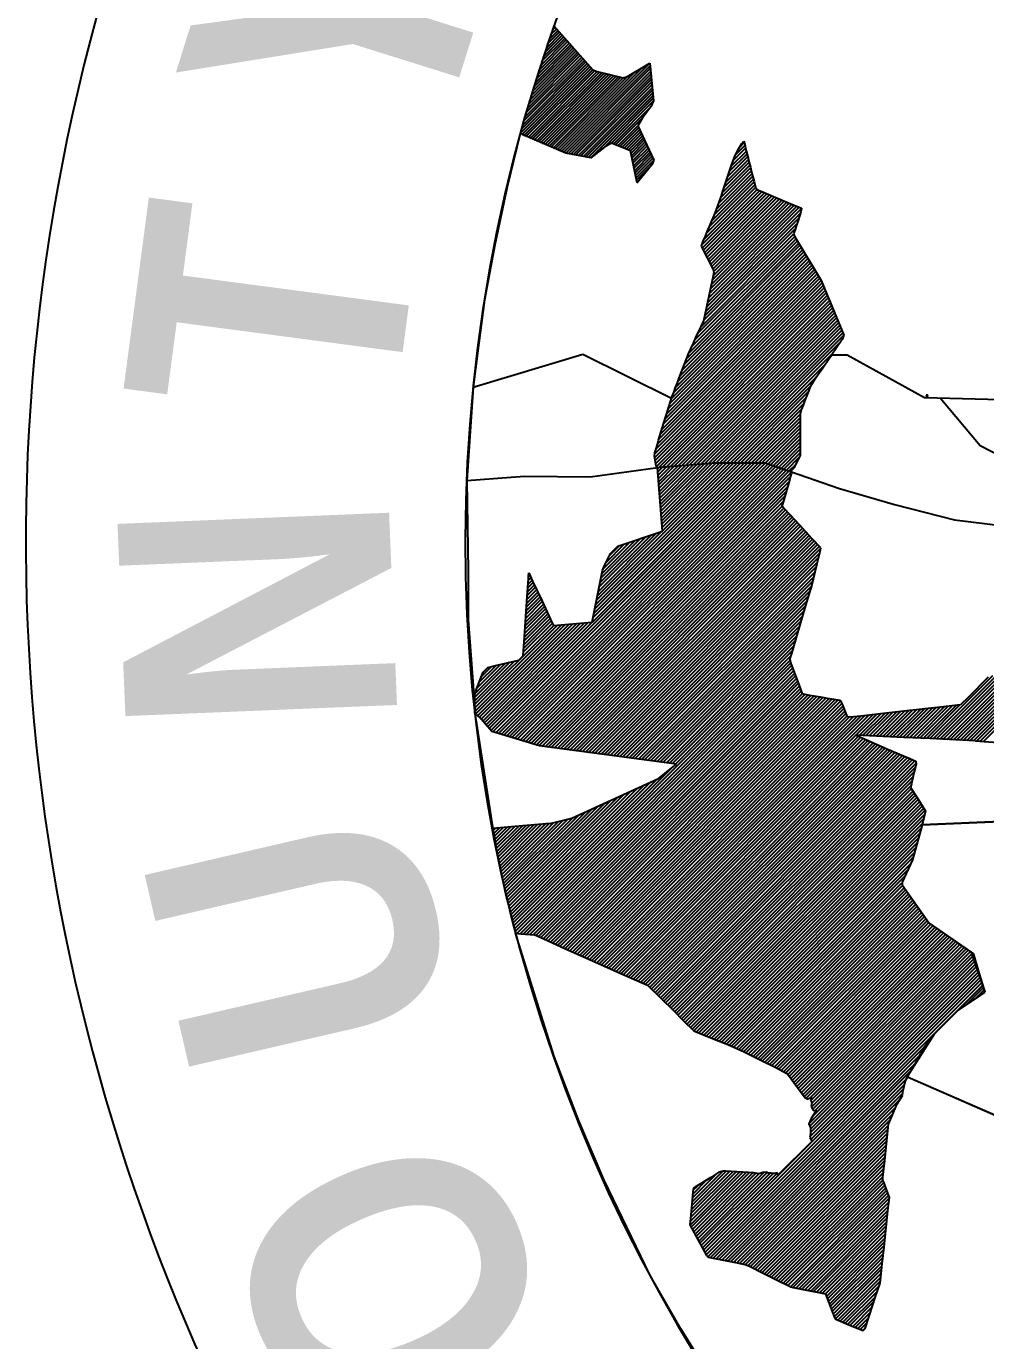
# Model space of a CAD drawing. Header units: inches. Extents: x 0 to 36, y 0 to 24.
# Drawn here: x 8.043 to 8.646, y 20.877 to 21.702 of the extents above; entities that cross this region are included whole.
import ezdxf
from ezdxf.enums import TextEntityAlignment as Align

# ---------------------------------------------------------------- set-up
doc = ezdxf.new("R2010")
doc.units = ezdxf.units.IN
doc.header["$MEASUREMENT"] = 0
doc.layers.add('CoverSheet', color=7, linetype='CONTINUOUS')
doc.styles.add('JJJ', font='BOLD.SHX', dxfattribs={"width": 0.9, "height": 0.1365})
doc.styles.add('L115', font='SIMPLEX.shx', dxfattribs={"width": 0.75, "height": 0.18})

msp = doc.modelspace()

# ---------------------------------------------------------------- linework, layer by layer
at = {"layer": 'CoverSheet'}
for p, q in [((8.36864, 21.68488), (8.37992, 21.69616)), ((8.36958, 21.68767), (8.37906, 21.69716)), ((8.37052, 21.69048), (8.3782, 21.69816)), ((8.37148, 21.6933), (8.37734, 21.69916)), ((8.37246, 21.69614), (8.37648, 21.70016)), ((8.37345, 21.69899), (8.37562, 21.70116)), ((8.37446, 21.70186), (8.39885, 21.67413)), ((8.36167, 21.66301), (8.3868, 21.68815)), ((8.3625, 21.6657), (8.38594, 21.68915)), ((8.36334, 21.6684), (8.38508, 21.69015)), ((8.36419, 21.67112), (8.38422, 21.69115)), ((8.36505, 21.67384), (8.38336, 21.69215)), ((8.36593, 21.67658), (8.3825, 21.69315)), ((8.36682, 21.67933), (8.38164, 21.69415)), ((8.36773, 21.6821), (8.38078, 21.69515)), ((8.35548, 21.64193), (8.39368, 21.68013)), ((8.35621, 21.64453), (8.39282, 21.68114)), ((8.35696, 21.64713), (8.39196, 21.68214)), ((8.35772, 21.64975), (8.3911, 21.68314)), ((8.35848, 21.65238), (8.39024, 21.68414)), ((8.35926, 21.65502), (8.38938, 21.68514)), ((8.36005, 21.65767), (8.38852, 21.68614)), ((8.36086, 21.66034), (8.38766, 21.68714)), ((8.35334, 21.6342), (8.39626, 21.67713)), ((8.35404, 21.63677), (8.3954, 21.67813)), ((8.35439, 21.6334), (8.39712, 21.67613)), ((8.35475, 21.63934), (8.39454, 21.67913)), ((8.3557, 21.63284), (8.39799, 21.67513)), ((8.35701, 21.63229), (8.39885, 21.67413)), ((8.35832, 21.63174), (8.40006, 21.67348)), ((8.35962, 21.63118), (8.40157, 21.67312)), ((8.36093, 21.63063), (8.40307, 21.67276)), ((8.36224, 21.63007), (8.40457, 21.6724)), ((8.36355, 21.62952), (8.40607, 21.67204)), ((8.36485, 21.62896), (8.40757, 21.67168)), ((8.36616, 21.62841), (8.40907, 21.67132)), ((8.37662, 21.62397), (8.42541, 21.67277)), ((8.37792, 21.62342), (8.43009, 21.67559)), ((8.37923, 21.62287), (8.43478, 21.67841)), ((8.38054, 21.62231), (8.43508, 21.67686)), ((8.38204, 21.62195), (8.43524, 21.67515)), ((8.38361, 21.62166), (8.43539, 21.67344)), ((8.38518, 21.62137), (8.43554, 21.67173)), ((8.39885, 21.67413), (8.40157, 21.67312)), ((8.40157, 21.67312), (8.41808, 21.66916)), ((8.42073, 21.66994), (8.43478, 21.67841)), ((8.43478, 21.67841), (8.43708, 21.65465)), ((8.36747, 21.62786), (8.41057, 21.67096)), ((8.36877, 21.6273), (8.41207, 21.6706)), ((8.37008, 21.62675), (8.41358, 21.67024)), ((8.37139, 21.62619), (8.41508, 21.66988)), ((8.3727, 21.62564), (8.41658, 21.66952)), ((8.374, 21.62508), (8.41808, 21.66916)), ((8.37531, 21.62453), (8.42073, 21.66994)), ((8.38675, 21.62108), (8.4357, 21.67002)), ((8.38832, 21.62079), (8.43585, 21.66832)), ((8.38989, 21.6205), (8.436, 21.66661)), ((8.39146, 21.62021), (8.43616, 21.6649)), ((8.39304, 21.61992), (8.43631, 21.66319)), ((8.41808, 21.66916), (8.42073, 21.66994)), ((8.39461, 21.61962), (8.43646, 21.66148)), ((8.39618, 21.61933), (8.43662, 21.65977)), ((8.39775, 21.61904), (8.43677, 21.65807)), ((8.40624, 21.62568), (8.43692, 21.65636)), ((8.41059, 21.62816), (8.43708, 21.65465)), ((8.43708, 21.65465), (8.43535, 21.65106)), ((8.41192, 21.62763), (8.43535, 21.65106)), ((8.43535, 21.65106), (8.43013, 21.64398)), ((8.41325, 21.6271), (8.43013, 21.64398)), ((8.41459, 21.62658), (8.42709, 21.63908)), ((8.43013, 21.64398), (8.42709, 21.63908)), ((8.42709, 21.63908), (8.43721, 21.61755)), ((8.35334, 21.6342), (8.34512, 21.60087)), ((8.38204, 21.62195), (8.35334, 21.6342)), ((8.41592, 21.62605), (8.42769, 21.63781)), ((8.41725, 21.62552), (8.42828, 21.63655)), ((8.41859, 21.62499), (8.42888, 21.63528)), ((8.41992, 21.62446), (8.42947, 21.63401)), ((8.42125, 21.62393), (8.43007, 21.63275)), ((8.42259, 21.6234), (8.43066, 21.63148)), ((8.42314, 21.62209), (8.43126, 21.63021)), ((8.39775, 21.61904), (8.38204, 21.62195)), ((8.40624, 21.62568), (8.39775, 21.61904)), ((8.41059, 21.62816), (8.40624, 21.62568)), ((8.42259, 21.6234), (8.41059, 21.62816)), ((8.42668, 21.6033), (8.42259, 21.6234)), ((8.42343, 21.62053), (8.43185, 21.62895)), ((8.42373, 21.61896), (8.43245, 21.62768)), ((8.42402, 21.61739), (8.43304, 21.62641)), ((8.42432, 21.61583), (8.43364, 21.62515)), ((8.42461, 21.61426), (8.43423, 21.62388)), ((8.42491, 21.6127), (8.43483, 21.62261)), ((8.48595, 21.61392), (8.49529, 21.62325)), ((8.48709, 21.61726), (8.49484, 21.62501)), ((8.488, 21.61994), (8.48992, 21.62372)), ((8.48845, 21.62083), (8.49439, 21.62677)), ((8.48992, 21.62372), (8.49239, 21.62805)), ((8.49096, 21.62555), (8.49395, 21.62854)), ((8.49239, 21.62805), (8.49373, 21.62939)), ((8.49373, 21.62939), (8.49411, 21.62791)), ((8.49411, 21.62791), (8.49448, 21.62642)), ((8.49448, 21.62642), (8.49486, 21.62494)), ((8.49486, 21.62494), (8.49523, 21.62345)), ((8.49523, 21.62345), (8.49561, 21.62197)), ((8.49561, 21.62197), (8.49599, 21.62048)), ((8.42521, 21.61113), (8.43542, 21.62135)), ((8.4255, 21.60957), (8.43602, 21.62008)), ((8.4258, 21.608), (8.43661, 21.61882)), ((8.42609, 21.60643), (8.43721, 21.61755)), ((8.42639, 21.60487), (8.43607, 21.61455)), ((8.43607, 21.61455), (8.42668, 21.6033)), ((8.43721, 21.61755), (8.43607, 21.61455)), ((8.48028, 21.59719), (8.49752, 21.61443)), ((8.48141, 21.60054), (8.49707, 21.6162)), ((8.48255, 21.60388), (8.49662, 21.61796)), ((8.48368, 21.60723), (8.49618, 21.61972)), ((8.48417, 21.60867), (8.48608, 21.6143)), ((8.48482, 21.61057), (8.49573, 21.62148)), ((8.48608, 21.6143), (8.48704, 21.61712)), ((8.48704, 21.61712), (8.488, 21.61994)), ((8.49599, 21.62048), (8.49636, 21.61899)), ((8.49636, 21.61899), (8.49674, 21.61751)), ((8.49674, 21.61751), (8.49711, 21.61602)), ((8.49711, 21.61602), (8.49749, 21.61454)), ((8.49749, 21.61454), (8.49786, 21.61305)), ((8.47365, 21.57952), (8.49975, 21.60562)), ((8.47527, 21.58335), (8.4993, 21.60738)), ((8.47678, 21.58707), (8.49885, 21.60914)), ((8.47801, 21.5905), (8.49841, 21.61091)), ((8.47914, 21.59385), (8.49796, 21.61267)), ((8.48226, 21.60303), (8.48417, 21.60867)), ((8.49786, 21.61305), (8.49862, 21.61008)), ((8.49862, 21.61008), (8.49899, 21.60859)), ((8.49899, 21.60859), (8.49937, 21.60711)), ((8.49937, 21.60711), (8.49974, 21.60562)), ((8.49974, 21.60562), (8.50012, 21.60414)), ((8.34512, 21.60087), (8.33743, 21.56444)), ((8.42668, 21.6033), (8.427, 21.60361)), ((8.46738, 21.56441), (8.50199, 21.59902)), ((8.46769, 21.56252), (8.50355, 21.59837)), ((8.46844, 21.56106), (8.50511, 21.59772)), ((8.4688, 21.56805), (8.50108, 21.60033)), ((8.46919, 21.5596), (8.50666, 21.59707)), ((8.47042, 21.57187), (8.50064, 21.60209)), ((8.47204, 21.5757), (8.50019, 21.60385)), ((8.47939, 21.59457), (8.48034, 21.59739)), ((8.48034, 21.59739), (8.48226, 21.60303)), ((8.48226, 21.60303), (8.48226, 21.60303)), ((8.50012, 21.60414), (8.50125, 21.59968)), ((8.50125, 21.59968), (8.50232, 21.59889)), ((8.50232, 21.59889), (8.50494, 21.59779)), ((8.50494, 21.59779), (8.52069, 21.5912)), ((8.46995, 21.55814), (8.50822, 21.59642)), ((8.4707, 21.55668), (8.50978, 21.59577)), ((8.47145, 21.55522), (8.51133, 21.59511)), ((8.4722, 21.55376), (8.51289, 21.59446)), ((8.47226, 21.53395), (8.52691, 21.58859)), ((8.47287, 21.53676), (8.52535, 21.58925)), ((8.47295, 21.55231), (8.51445, 21.59381)), ((8.47347, 21.53958), (8.52379, 21.5899)), ((8.4737, 21.55085), (8.51601, 21.59316)), ((8.47408, 21.54239), (8.52224, 21.59055)), ((8.47445, 21.54939), (8.51756, 21.59251)), ((8.47468, 21.54521), (8.52068, 21.5912)), ((8.47517, 21.5479), (8.51912, 21.59185)), ((8.47638, 21.58598), (8.47747, 21.58894)), ((8.47747, 21.58894), (8.47843, 21.59176)), ((8.47843, 21.59176), (8.47939, 21.59457)), ((8.52069, 21.5912), (8.52987, 21.58735)), ((8.46983, 21.52268), (8.5282, 21.58105)), ((8.47044, 21.5255), (8.52929, 21.58435)), ((8.47105, 21.52831), (8.52984, 21.58711)), ((8.47165, 21.53113), (8.52847, 21.58794)), ((8.47366, 21.57954), (8.47502, 21.58276)), ((8.47502, 21.58276), (8.47638, 21.58598)), ((8.52865, 21.5824), (8.52773, 21.57962)), ((8.52957, 21.58519), (8.52865, 21.5824)), ((8.52987, 21.58735), (8.52957, 21.58519)), ((8.46862, 21.51705), (8.52601, 21.57444)), ((8.46923, 21.51987), (8.5271, 21.57774)), ((8.46957, 21.56987), (8.47093, 21.57309)), ((8.47093, 21.57309), (8.4723, 21.57631)), ((8.4723, 21.57631), (8.47366, 21.57954)), ((8.52588, 21.57405), (8.52496, 21.57127)), ((8.5268, 21.57684), (8.52588, 21.57405)), ((8.52773, 21.57962), (8.5268, 21.57684)), ((8.33743, 21.56444), (8.33098, 21.53)), ((8.4579, 21.49307), (8.52896, 21.56413)), ((8.45932, 21.4967), (8.52813, 21.56551)), ((8.46104, 21.50063), (8.5273, 21.56689)), ((8.46297, 21.50478), (8.52647, 21.56827)), ((8.46491, 21.50892), (8.52564, 21.56965)), ((8.46684, 21.51306), (8.52492, 21.57114)), ((8.4671, 21.56367), (8.46821, 21.56665)), ((8.46821, 21.56665), (8.46957, 21.56987)), ((8.52496, 21.57127), (8.52548, 21.56993)), ((8.52548, 21.56993), (8.54224, 21.54201)), ((8.4496, 21.47152), (8.53393, 21.55585)), ((8.45099, 21.47512), (8.5331, 21.55723)), ((8.45237, 21.47871), (8.53227, 21.55861)), ((8.45375, 21.4823), (8.53144, 21.55999)), ((8.45513, 21.48589), (8.53061, 21.56137)), ((8.45651, 21.48948), (8.52979, 21.56275)), ((8.47469, 21.54892), (8.4671, 21.56367)), ((8.44337, 21.45203), (8.5389, 21.54757)), ((8.44434, 21.45522), (8.53807, 21.54895)), ((8.44532, 21.4584), (8.53725, 21.55033)), ((8.4463, 21.46159), (8.53642, 21.55171)), ((8.44727, 21.46477), (8.53559, 21.55309)), ((8.4483, 21.46801), (8.53476, 21.55447)), ((8.47468, 21.54519), (8.47509, 21.54746)), ((8.47509, 21.54746), (8.47469, 21.54892)), ((8.43849, 21.43611), (8.54287, 21.54049)), ((8.43946, 21.43929), (8.54222, 21.54205)), ((8.44044, 21.44248), (8.54139, 21.54343)), ((8.44142, 21.44566), (8.54056, 21.54481)), ((8.44239, 21.44885), (8.53973, 21.54619)), ((8.46855, 21.51672), (8.47468, 21.54519)), ((8.54224, 21.54201), (8.55638, 21.50775)), ((8.43775, 21.43316), (8.54351, 21.53892)), ((8.43781, 21.43101), (8.54416, 21.53736)), ((8.43814, 21.42913), (8.5448, 21.5358)), ((8.43847, 21.42725), (8.54545, 21.53423)), ((8.43885, 21.42543), (8.54609, 21.53267)), ((8.4404, 21.42476), (8.54674, 21.5311)), ((8.33098, 21.53), (8.32652, 21.49654)), ((8.44287, 21.42503), (8.54738, 21.52954)), ((8.44528, 21.42522), (8.54803, 21.52798)), ((8.44768, 21.42542), (8.54868, 21.52641)), ((8.45009, 21.42562), (8.54932, 21.52485)), ((8.4525, 21.42581), (8.54997, 21.52328)), ((8.4549, 21.42601), (8.55061, 21.52172)), ((8.45731, 21.42621), (8.55126, 21.52016)), ((8.45971, 21.4264), (8.5519, 21.51859)), ((8.46212, 21.4266), (8.55255, 21.51703)), ((8.46453, 21.4268), (8.55319, 21.51546)), ((8.46692, 21.51323), (8.46855, 21.51672)), ((8.46203, 21.50275), (8.46366, 21.50625)), ((8.46366, 21.50625), (8.46529, 21.50974)), ((8.46529, 21.50974), (8.46692, 21.51323)), ((8.46693, 21.42699), (8.55384, 21.5139)), ((8.46934, 21.42719), (8.55448, 21.51234)), ((8.47174, 21.42739), (8.55513, 21.51077)), ((8.47415, 21.42759), (8.55577, 21.50921)), ((8.47643, 21.42766), (8.55631, 21.50753)), ((8.55638, 21.50775), (8.55552, 21.50502)), ((8.45904, 21.49604), (8.4604, 21.49926)), ((8.4604, 21.49926), (8.46203, 21.50275)), ((8.47864, 21.42765), (8.55444, 21.50346)), ((8.55144, 21.49909), (8.54913, 21.49572)), ((8.55552, 21.50502), (8.55144, 21.49909)), ((8.32652, 21.49654), (8.3239, 21.47515)), ((8.3239, 21.47515), (8.39275, 21.49587)), ((8.39275, 21.49587), (8.44835, 21.46816)), ((8.45322, 21.48091), (8.45904, 21.49604)), ((8.48084, 21.42765), (8.5496, 21.49641)), ((8.54329, 21.48721), (8.54736, 21.49315)), ((8.54736, 21.49315), (8.54895, 21.49546)), ((8.54895, 21.49546), (8.55861, 21.49539)), ((8.55861, 21.49539), (8.60707, 21.46858)), ((8.48305, 21.42764), (8.54477, 21.48936)), ((8.48525, 21.42764), (8.53993, 21.48232)), ((8.53921, 21.48128), (8.54329, 21.48721)), ((8.3239, 21.47515), (8.31983, 21.41656)), ((8.44972, 21.47183), (8.45089, 21.47486)), ((8.45089, 21.47486), (8.45205, 21.47788)), ((8.45205, 21.47788), (8.45322, 21.48091)), ((8.48746, 21.42764), (8.5358, 21.47598)), ((8.53463, 21.47297), (8.53581, 21.47601)), ((8.53581, 21.47601), (8.53921, 21.48128)), ((8.44684, 21.46337), (8.44766, 21.46605)), ((8.44766, 21.46605), (8.44835, 21.46816)), ((8.44835, 21.46816), (8.44856, 21.4688)), ((8.44856, 21.4688), (8.44972, 21.47183)), ((8.48966, 21.42763), (8.5344, 21.47237)), ((8.49186, 21.42763), (8.533, 21.46876)), ((8.49407, 21.42762), (8.5316, 21.46515)), ((8.53109, 21.46385), (8.53227, 21.46689)), ((8.53227, 21.46689), (8.53345, 21.46993)), ((8.53345, 21.46993), (8.53463, 21.47297)), ((8.60707, 21.46858), (8.65474, 21.46742)), ((8.60824, 21.4701), (8.60818, 21.47015)), ((8.60824, 21.4701), (8.60818, 21.47013)), ((8.60824, 21.4701), (8.6082, 21.47018)), ((8.60824, 21.4701), (8.60822, 21.47019)), ((8.60828, 21.47015), (8.60824, 21.4701)), ((8.60852, 21.46964), (8.60824, 21.4701)), ((8.60848, 21.46882), (8.60831, 21.46855)), ((8.60837, 21.46882), (8.60861, 21.46928)), ((8.60905, 21.46882), (8.60837, 21.46882)), ((8.60891, 21.46964), (8.60852, 21.46964)), ((8.60861, 21.46928), (8.6088, 21.46928)), ((8.60871, 21.46991), (8.60871, 21.46928)), ((8.6088, 21.46928), (8.60905, 21.46882)), ((8.60913, 21.46937), (8.60891, 21.46964)), ((8.60891, 21.46882), (8.60906, 21.46852)), ((8.61703, 21.46834), (8.64194, 21.43854)), ((8.44355, 21.45263), (8.44602, 21.46068)), ((8.44602, 21.46068), (8.44684, 21.46337)), ((8.49627, 21.42762), (8.5302, 21.46154)), ((8.49848, 21.42761), (8.52925, 21.45838)), ((8.52925, 21.45828), (8.52992, 21.46081)), ((8.52926, 21.45456), (8.52925, 21.45828)), ((8.52992, 21.46081), (8.53109, 21.46385)), ((8.44108, 21.44458), (8.44273, 21.44994)), ((8.44273, 21.44994), (8.44355, 21.45263)), ((8.50068, 21.42761), (8.52925, 21.45618)), ((8.50289, 21.4276), (8.52926, 21.45397)), ((8.50509, 21.4276), (8.52926, 21.45177)), ((8.50725, 21.42755), (8.52927, 21.44956)), ((8.52927, 21.44899), (8.52926, 21.45456)), ((8.5293, 21.43227), (8.52927, 21.44899)), ((8.43944, 21.43921), (8.44026, 21.44189)), ((8.44026, 21.44189), (8.44108, 21.44458)), ((8.50889, 21.42698), (8.52927, 21.44736)), ((8.51054, 21.42641), (8.52928, 21.44515)), ((8.51218, 21.42585), (8.52928, 21.44295)), ((8.51382, 21.42528), (8.52928, 21.44074)), ((8.43766, 21.43185), (8.43779, 21.43384)), ((8.43779, 21.43384), (8.43861, 21.43652)), ((8.43861, 21.43652), (8.43944, 21.43921)), ((8.51546, 21.42471), (8.52929, 21.43854)), ((8.51711, 21.42415), (8.52929, 21.43633)), ((8.51875, 21.42358), (8.5293, 21.43413)), ((8.52746, 21.42857), (8.5293, 21.43227)), ((8.64194, 21.43854), (8.66232, 21.42808)), ((8.33394, 21.26087), (8.50068, 21.42761)), ((8.33496, 21.25968), (8.50289, 21.4276)), ((8.3363, 21.25881), (8.50509, 21.4276)), ((8.338, 21.25829), (8.50725, 21.42755)), ((8.33969, 21.25778), (8.50889, 21.42698)), ((8.34139, 21.25727), (8.51054, 21.42641)), ((8.34309, 21.25675), (8.51218, 21.42585)), ((8.34478, 21.25624), (8.51382, 21.42528)), ((8.34648, 21.25573), (8.51546, 21.42471)), ((8.34817, 21.25522), (8.51711, 21.42415)), ((8.39728, 21.41888), (8.4398, 21.42468)), ((8.39865, 21.32778), (8.49848, 21.42761)), ((8.39918, 21.33053), (8.49627, 21.42762)), ((8.39972, 21.33327), (8.49407, 21.42762)), ((8.40026, 21.33602), (8.49186, 21.42763)), ((8.40079, 21.33876), (8.48966, 21.42763)), ((8.40133, 21.34151), (8.48746, 21.42764)), ((8.43877, 21.42551), (8.43766, 21.43185)), ((8.43962, 21.42465), (8.43877, 21.42551)), ((8.44261, 21.38467), (8.43962, 21.42465)), ((8.43966, 21.42403), (8.4404, 21.42476)), ((8.4398, 21.42468), (8.44157, 21.42492)), ((8.43982, 21.42197), (8.44287, 21.42503)), ((8.43997, 21.41992), (8.44528, 21.42522)), ((8.44013, 21.41786), (8.44768, 21.42542)), ((8.44028, 21.41581), (8.45009, 21.42562)), ((8.44043, 21.41375), (8.4525, 21.42581)), ((8.44059, 21.4117), (8.4549, 21.42601)), ((8.44074, 21.40964), (8.45731, 21.42621)), ((8.44089, 21.40758), (8.45971, 21.4264)), ((8.44105, 21.40553), (8.46212, 21.4266)), ((8.4412, 21.40347), (8.46453, 21.4268)), ((8.44136, 21.40142), (8.46693, 21.42699)), ((8.44151, 21.39936), (8.46934, 21.42719)), ((8.44157, 21.42492), (8.47509, 21.42766)), ((8.44166, 21.39731), (8.47174, 21.42739)), ((8.44182, 21.39525), (8.47415, 21.42759)), ((8.44197, 21.3932), (8.47643, 21.42766)), ((8.44213, 21.39114), (8.47864, 21.42765)), ((8.44228, 21.38909), (8.48084, 21.42765)), ((8.44243, 21.38703), (8.48305, 21.42764)), ((8.44259, 21.38498), (8.48525, 21.42764)), ((8.47509, 21.42766), (8.50712, 21.42759)), ((8.50712, 21.42759), (8.5229, 21.42215)), ((8.52039, 21.42301), (8.52896, 21.43158)), ((8.52203, 21.42245), (8.52667, 21.42709)), ((8.5229, 21.42215), (8.52535, 21.4246)), ((8.5229, 21.42215), (8.52535, 21.4246)), ((8.5229, 21.42215), (8.52535, 21.4246)), ((8.52535, 21.4246), (8.52746, 21.42857)), ((8.31981, 21.41656), (8.356, 21.41918)), ((8.31981, 21.41656), (8.32079, 21.35997)), ((8.34987, 21.2547), (8.51875, 21.42358)), ((8.35157, 21.25419), (8.52039, 21.42301)), ((8.35326, 21.25368), (8.52203, 21.42245)), ((8.35496, 21.25316), (8.5234, 21.4216)), ((8.356, 21.41918), (8.39728, 21.41888)), ((8.35665, 21.25265), (8.52323, 21.41923)), ((8.35835, 21.25214), (8.52236, 21.41614)), ((8.51861, 21.40296), (8.52231, 21.41597)), ((8.52231, 21.41597), (8.52305, 21.41857)), ((8.52379, 21.42117), (8.5229, 21.42215)), ((8.5229, 21.42215), (8.55372, 21.41151)), ((8.52305, 21.41857), (8.52379, 21.42117)), ((8.36005, 21.25162), (8.52148, 21.41306)), ((8.36174, 21.25111), (8.5206, 21.40997)), ((8.55372, 21.41151), (8.58835, 21.40141)), ((8.36344, 21.2506), (8.51973, 21.40688)), ((8.36513, 21.25008), (8.51885, 21.4038)), ((8.36704, 21.24978), (8.51797, 21.40071)), ((8.369, 21.24953), (8.51876, 21.39929)), ((8.51787, 21.40036), (8.51861, 21.40296)), ((8.51871, 21.39934), (8.51787, 21.40036)), ((8.52319, 21.39451), (8.51871, 21.39934)), ((8.58835, 21.40141), (8.62585, 21.39195)), ((8.37095, 21.24927), (8.51982, 21.39815)), ((8.3729, 21.24901), (8.52089, 21.397)), ((8.37485, 21.24876), (8.52195, 21.39585)), ((8.37681, 21.2485), (8.52301, 21.3947)), ((8.37876, 21.24824), (8.52407, 21.39356)), ((8.38071, 21.24799), (8.52513, 21.39241)), ((8.38266, 21.24773), (8.5262, 21.39126)), ((8.52856, 21.38871), (8.52319, 21.39451)), ((8.62585, 21.39195), (8.65495, 21.38839)), ((8.38462, 21.24747), (8.52726, 21.39012)), ((8.38657, 21.24722), (8.52832, 21.38897)), ((8.38852, 21.24696), (8.52938, 21.38782)), ((8.39047, 21.2467), (8.53044, 21.38668)), ((8.39243, 21.24645), (8.53151, 21.38553)), ((8.39438, 21.24619), (8.53257, 21.38438)), ((8.39633, 21.24593), (8.53363, 21.38323)), ((8.40187, 21.34426), (8.44212, 21.38451)), ((8.40241, 21.347), (8.4388, 21.3834)), ((8.41464, 21.37532), (8.44261, 21.38467)), ((8.53661, 21.38001), (8.52856, 21.38871)), ((8.39828, 21.24568), (8.53469, 21.38209)), ((8.40024, 21.24542), (8.53576, 21.38094)), ((8.40219, 21.24516), (8.53682, 21.37979)), ((8.40294, 21.34975), (8.43548, 21.38229)), ((8.40348, 21.3525), (8.43216, 21.38118)), ((8.40402, 21.35524), (8.42884, 21.38007)), ((8.40414, 21.24491), (8.53788, 21.37865)), ((8.40455, 21.35799), (8.42552, 21.37896)), ((8.40532, 21.36097), (8.4222, 21.37785)), ((8.40609, 21.24465), (8.53894, 21.3775)), ((8.40711, 21.36496), (8.41889, 21.37674)), ((8.40805, 21.24439), (8.54, 21.37635)), ((8.40935, 21.36942), (8.41557, 21.37563)), ((8.40998, 21.37066), (8.41464, 21.37532)), ((8.41, 21.24414), (8.54107, 21.3752)), ((8.54198, 21.37421), (8.53661, 21.38001)), ((8.54161, 21.37198), (8.54198, 21.37421)), ((8.4062, 21.36315), (8.40809, 21.3669)), ((8.40809, 21.3669), (8.40998, 21.37066)), ((8.41195, 21.24388), (8.54192, 21.37385)), ((8.4139, 21.24362), (8.54139, 21.37111)), ((8.41586, 21.24337), (8.54066, 21.36818)), ((8.53977, 21.36455), (8.54161, 21.37198)), ((8.32079, 21.35997), (8.32079, 21.32912)), ((8.35865, 21.35656), (8.35879, 21.35856)), ((8.35879, 21.35856), (8.36118, 21.3535)), ((8.39862, 21.32765), (8.40496, 21.36005)), ((8.40496, 21.36005), (8.4062, 21.36315)), ((8.41781, 21.24311), (8.53994, 21.36524)), ((8.41976, 21.24285), (8.53921, 21.3623)), ((8.42171, 21.2426), (8.53848, 21.35936)), ((8.53608, 21.3497), (8.53977, 21.36455)), ((8.35754, 21.34056), (8.35838, 21.35256)), ((8.35781, 21.34438), (8.36301, 21.34958)), ((8.35797, 21.34676), (8.3623, 21.35108)), ((8.35814, 21.34913), (8.3616, 21.35259)), ((8.3583, 21.3515), (8.3609, 21.3541)), ((8.35838, 21.35256), (8.35852, 21.35456)), ((8.35847, 21.35388), (8.36019, 21.3556)), ((8.35852, 21.35456), (8.35865, 21.35656)), ((8.35863, 21.35625), (8.35948, 21.3571)), ((8.36118, 21.3535), (8.3671, 21.34081)), ((8.42367, 21.24234), (8.53775, 21.35643)), ((8.42562, 21.24208), (8.53702, 21.35349)), ((8.42757, 21.24183), (8.53629, 21.35055)), ((8.53538, 21.34713), (8.53608, 21.3497)), ((8.35698, 21.33251), (8.36652, 21.34205)), ((8.35715, 21.33488), (8.36582, 21.34355)), ((8.35731, 21.33726), (8.36511, 21.34506)), ((8.35748, 21.33963), (8.36441, 21.34657)), ((8.35764, 21.34201), (8.36371, 21.34807)), ((8.42952, 21.24157), (8.53549, 21.34753)), ((8.43148, 21.24131), (8.53457, 21.34441)), ((8.43343, 21.24106), (8.53364, 21.34127)), ((8.53146, 21.3339), (8.53538, 21.34713)), ((8.35599, 21.31826), (8.37074, 21.33301)), ((8.35601, 21.31855), (8.35754, 21.34056)), ((8.35616, 21.32064), (8.37003, 21.33452)), ((8.35632, 21.32301), (8.36933, 21.33602)), ((8.35649, 21.32539), (8.36863, 21.33753)), ((8.35665, 21.32776), (8.36793, 21.33903)), ((8.35682, 21.33014), (8.36722, 21.34054)), ((8.3671, 21.34081), (8.37243, 21.32938)), ((8.43538, 21.2408), (8.53271, 21.33813)), ((8.43733, 21.24054), (8.53178, 21.33499)), ((8.52676, 21.31804), (8.53146, 21.3339)), ((8.32079, 21.32912), (8.3252, 21.27098)), ((8.32497, 21.2762), (8.37439, 21.32561)), ((8.32498, 21.274), (8.3768, 21.32582)), ((8.32513, 21.27193), (8.37921, 21.32602)), ((8.3255, 21.27009), (8.38162, 21.32622)), ((8.3267, 21.26909), (8.38404, 21.32643)), ((8.32785, 21.26803), (8.38645, 21.32663)), ((8.32886, 21.26684), (8.38886, 21.32683)), ((8.32988, 21.26564), (8.39127, 21.32703)), ((8.3309, 21.26445), (8.39368, 21.32724)), ((8.33191, 21.26326), (8.3961, 21.32744)), ((8.33293, 21.26206), (8.39851, 21.32764)), ((8.35533, 21.30877), (8.37356, 21.327)), ((8.3555, 21.31114), (8.37285, 21.3285)), ((8.35566, 21.31352), (8.37214, 21.33)), ((8.35583, 21.31589), (8.37144, 21.3315)), ((8.37243, 21.32938), (8.37423, 21.3256)), ((8.37423, 21.3256), (8.39862, 21.32765)), ((8.43929, 21.24029), (8.53085, 21.33185)), ((8.44124, 21.24003), (8.52992, 21.32871)), ((8.44319, 21.23977), (8.52899, 21.32557)), ((8.35518, 21.30655), (8.35601, 21.31855)), ((8.44514, 21.23952), (8.52806, 21.32243)), ((8.4471, 21.23926), (8.52713, 21.3193)), ((8.52441, 21.3101), (8.52676, 21.31804)), ((8.34974, 21.13527), (8.52434, 21.30988)), ((8.44905, 21.239), (8.5262, 21.31616)), ((8.451, 21.23875), (8.52527, 21.31302)), ((8.52363, 21.30746), (8.52441, 21.3101)), ((8.32496, 21.2806), (8.34689, 21.30254)), ((8.32497, 21.2784), (8.34979, 21.30323)), ((8.32509, 21.28294), (8.344, 21.30185)), ((8.32604, 21.2861), (8.3411, 21.30116)), ((8.32746, 21.28973), (8.33821, 21.30048)), ((8.33297, 21.29924), (8.33786, 21.30039)), ((8.33786, 21.30039), (8.34518, 21.30213)), ((8.34518, 21.30213), (8.3525, 21.30387)), ((8.35021, 21.13353), (8.52341, 21.30674)), ((8.35127, 21.13239), (8.52271, 21.30383)), ((8.3525, 21.30387), (8.35518, 21.30655)), ((8.35326, 21.13217), (8.52331, 21.30222)), ((8.3553, 21.132), (8.52391, 21.3006)), ((8.52284, 21.30481), (8.52363, 21.30746)), ((8.52298, 21.30309), (8.52284, 21.30481)), ((8.52349, 21.30173), (8.52298, 21.30309)), ((8.52904, 21.28681), (8.52349, 21.30173)), ((8.62101, 21.25411), (8.66827, 21.30137)), ((8.62312, 21.25401), (8.67229, 21.30318)), ((8.62523, 21.25391), (8.67631, 21.30499)), ((8.62734, 21.25381), (8.68019, 21.30667)), ((8.62945, 21.25371), (8.68275, 21.30701)), ((8.63155, 21.25361), (8.68455, 21.30661)), ((8.63366, 21.25351), (8.68636, 21.3062)), ((8.63577, 21.25341), (8.68816, 21.30579)), ((8.63788, 21.25331), (8.68996, 21.30539)), ((8.63996, 21.25318), (8.69176, 21.30498)), ((8.64202, 21.25303), (8.69357, 21.30457)), ((8.64407, 21.25287), (8.69537, 21.30417)), ((8.32524, 21.28405), (8.32883, 21.29323)), ((8.32883, 21.29323), (8.33003, 21.29629)), ((8.32888, 21.29336), (8.33531, 21.29979)), ((8.33003, 21.29629), (8.33297, 21.29924)), ((8.35735, 21.13184), (8.52451, 21.29899)), ((8.35941, 21.13169), (8.5251, 21.29738)), ((8.36146, 21.13153), (8.5257, 21.29577)), ((8.36328, 21.13114), (8.5263, 21.29416)), ((8.36485, 21.1305), (8.5269, 21.29255)), ((8.61046, 21.25461), (8.65008, 21.29423)), ((8.61257, 21.25451), (8.6536, 21.29554)), ((8.61468, 21.25441), (8.65712, 21.29685)), ((8.61679, 21.25431), (8.66064, 21.29816)), ((8.6189, 21.25421), (8.66425, 21.29956)), ((8.64701, 21.29309), (8.63466, 21.28073)), ((8.63466, 21.28073), (8.64701, 21.29309)), ((8.32495, 21.28191), (8.32524, 21.28405)), ((8.36641, 21.12986), (8.5275, 21.29094)), ((8.36797, 21.12921), (8.5281, 21.28933)), ((8.36949, 21.12851), (8.5287, 21.28772)), ((8.371, 21.12781), (8.5293, 21.28611)), ((8.37251, 21.12712), (8.5299, 21.2845)), ((8.53055, 21.28274), (8.52904, 21.28681)), ((8.32499, 21.27052), (8.32495, 21.28191)), ((8.37402, 21.12642), (8.5305, 21.28289)), ((8.37553, 21.12572), (8.53207, 21.28226)), ((8.37704, 21.12502), (8.53396, 21.28194)), ((8.37855, 21.12432), (8.53584, 21.28161)), ((8.38007, 21.12363), (8.53773, 21.28129)), ((8.38158, 21.12293), (8.53961, 21.28096)), ((8.3831, 21.12224), (8.5415, 21.28064)), ((8.38462, 21.12155), (8.54338, 21.28032)), ((8.38614, 21.12086), (8.54527, 21.27999)), ((8.38766, 21.12017), (8.54715, 21.27967)), ((8.38918, 21.11948), (8.54904, 21.27934)), ((8.3907, 21.11879), (8.55092, 21.27902)), ((8.39222, 21.1181), (8.55281, 21.27869)), ((8.39374, 21.11742), (8.55448, 21.27815)), ((8.39526, 21.11673), (8.55536, 21.27683)), ((8.3968, 21.11605), (8.556, 21.27526)), ((8.53196, 21.28228), (8.53055, 21.28274)), ((8.53514, 21.28174), (8.53196, 21.28228)), ((8.54308, 21.28037), (8.53514, 21.28174)), ((8.54625, 21.27982), (8.54308, 21.28037)), ((8.5542, 21.27846), (8.54625, 21.27982)), ((8.55509, 21.27749), (8.5542, 21.27846)), ((8.55563, 21.27617), (8.55509, 21.27749)), ((8.55885, 21.26821), (8.55563, 21.27617)), ((8.60623, 21.2548), (8.62689, 21.27545)), ((8.60835, 21.2547), (8.62937, 21.27573)), ((8.62969, 21.27576), (8.61712, 21.27436)), ((8.63466, 21.28073), (8.62969, 21.27576)), ((8.32758, 21.26834), (8.32499, 21.27052)), ((8.32499, 21.27052), (8.33649, 21.19664)), ((8.33549, 21.25905), (8.32758, 21.26834)), ((8.39833, 21.11538), (8.55663, 21.27368)), ((8.39986, 21.1147), (8.55727, 21.27211)), ((8.40139, 21.11402), (8.55791, 21.27054)), ((8.40293, 21.11335), (8.55854, 21.26897)), ((8.40446, 21.11267), (8.55976, 21.26798)), ((8.40599, 21.11199), (8.56225, 21.26825)), ((8.40752, 21.11132), (8.56474, 21.26853)), ((8.40906, 21.11064), (8.56722, 21.26881)), ((8.41059, 21.10996), (8.56971, 21.26909)), ((8.41212, 21.10929), (8.57219, 21.26936)), ((8.41365, 21.10861), (8.57468, 21.26964)), ((8.41519, 21.10793), (8.57717, 21.26992)), ((8.56056, 21.26807), (8.55885, 21.26821)), ((8.56685, 21.26877), (8.56056, 21.26807)), ((8.56614, 21.25668), (8.57965, 21.27019)), ((8.56894, 21.269), (8.56685, 21.26877)), ((8.56825, 21.25658), (8.58214, 21.27047)), ((8.57941, 21.27017), (8.56894, 21.269)), ((8.57035, 21.25648), (8.58462, 21.27075)), ((8.57246, 21.25638), (8.58711, 21.27102)), ((8.57457, 21.25627), (8.5896, 21.2713)), ((8.57668, 21.25617), (8.59208, 21.27158)), ((8.57879, 21.25607), (8.59457, 21.27185)), ((8.59408, 21.2718), (8.57941, 21.27017)), ((8.5809, 21.25597), (8.59705, 21.27213)), ((8.58301, 21.25587), (8.59954, 21.27241)), ((8.58511, 21.25577), (8.60203, 21.27268)), ((8.58722, 21.25567), (8.60451, 21.27296)), ((8.58933, 21.25557), (8.607, 21.27324)), ((8.59144, 21.25547), (8.60948, 21.27351)), ((8.59355, 21.25537), (8.61197, 21.27379)), ((8.61712, 21.27436), (8.59408, 21.2718)), ((8.59566, 21.25527), (8.61446, 21.27407)), ((8.59777, 21.25518), (8.61694, 21.27434)), ((8.59989, 21.25508), (8.61943, 21.27462)), ((8.602, 21.25499), (8.62191, 21.2749)), ((8.60412, 21.25489), (8.6244, 21.27517)), ((8.36542, 21.25), (8.33549, 21.25905)), ((8.41672, 21.10726), (8.56559, 21.25613)), ((8.41825, 21.10658), (8.56712, 21.25545)), ((8.41978, 21.1059), (8.56865, 21.25477)), ((8.42132, 21.10523), (8.57018, 21.2541)), ((8.42285, 21.10455), (8.57172, 21.25342)), ((8.42438, 21.10387), (8.57325, 21.25274)), ((8.42591, 21.1032), (8.57478, 21.25206)), ((8.42745, 21.10252), (8.57631, 21.25139)), ((8.42898, 21.10184), (8.57784, 21.25071)), ((8.56412, 21.25677), (8.58351, 21.2482)), ((8.5943, 21.25533), (8.56412, 21.25677)), ((8.61044, 21.25461), (8.5943, 21.25533)), ((8.62286, 21.25402), (8.61044, 21.25461)), ((8.6389, 21.25326), (8.62286, 21.25402)), ((8.6389, 21.25326), (8.70336, 21.24835)), ((8.45147, 21.23869), (8.36542, 21.25)), ((8.43051, 21.10117), (8.57938, 21.25003)), ((8.43204, 21.10049), (8.58091, 21.24935)), ((8.43352, 21.09976), (8.58244, 21.24868)), ((8.43463, 21.09866), (8.58398, 21.248)), ((8.43575, 21.09757), (8.58552, 21.24734)), ((8.43686, 21.09647), (8.58707, 21.24668)), ((8.43798, 21.09538), (8.58861, 21.24602)), ((8.4391, 21.09429), (8.59016, 21.24535)), ((8.44021, 21.09319), (8.59171, 21.24469)), ((8.44133, 21.0921), (8.59325, 21.24403)), ((8.44244, 21.091), (8.5948, 21.24337)), ((8.44354, 21.0899), (8.59635, 21.2427)), ((8.58351, 21.2482), (8.59785, 21.24206)), ((8.34927, 21.13701), (8.44882, 21.23656)), ((8.44015, 21.22964), (8.45147, 21.23869)), ((8.44465, 21.08879), (8.59789, 21.24204)), ((8.44575, 21.08769), (8.59944, 21.24138)), ((8.44686, 21.08659), (8.60099, 21.24071)), ((8.44796, 21.08548), (8.6018, 21.23932)), ((8.44907, 21.08438), (8.60136, 21.23667)), ((8.59785, 21.24206), (8.60176, 21.24038)), ((8.60123, 21.23614), (8.60063, 21.23368)), ((8.60183, 21.2386), (8.60123, 21.23614)), ((8.60176, 21.24038), (8.60183, 21.2386)), ((8.34835, 21.14051), (8.43521, 21.22737)), ((8.34881, 21.13876), (8.43929, 21.22924)), ((8.3858, 21.20475), (8.44015, 21.22964)), ((8.45017, 21.08327), (8.60065, 21.23375)), ((8.45128, 21.08217), (8.59994, 21.23083)), ((8.45238, 21.08107), (8.59923, 21.22792)), ((8.59884, 21.2263), (8.59828, 21.22388)), ((8.60004, 21.23122), (8.59884, 21.2263)), ((8.60063, 21.23368), (8.60004, 21.23122)), ((8.34613, 21.14933), (8.41484, 21.21804)), ((8.34656, 21.14756), (8.41891, 21.21991)), ((8.347, 21.14579), (8.42299, 21.22178)), ((8.34745, 21.14403), (8.42706, 21.22364)), ((8.3479, 21.14227), (8.43114, 21.22551)), ((8.45349, 21.07996), (8.59854, 21.22502)), ((8.45459, 21.07886), (8.59881, 21.22308)), ((8.4557, 21.07775), (8.5997, 21.22175)), ((8.45682, 21.07666), (8.60058, 21.22042)), ((8.45793, 21.07557), (8.60146, 21.2191)), ((8.45905, 21.07448), (8.60234, 21.21777)), ((8.59828, 21.22388), (8.60274, 21.21717)), ((8.34443, 21.15647), (8.39853, 21.21058)), ((8.34484, 21.15468), (8.40261, 21.21245)), ((8.34527, 21.15289), (8.40669, 21.21431)), ((8.34569, 21.15111), (8.41076, 21.21618)), ((8.46017, 21.07339), (8.60321, 21.21643)), ((8.46129, 21.0723), (8.60407, 21.21508)), ((8.46242, 21.07122), (8.60493, 21.21373)), ((8.464, 21.07059), (8.60579, 21.21238)), ((8.46557, 21.06995), (8.60665, 21.21103)), ((8.46715, 21.06932), (8.60751, 21.20968)), ((8.60274, 21.21717), (8.60781, 21.20921)), ((8.34087, 21.1728), (8.36916, 21.20109)), ((8.34124, 21.17096), (8.37158, 21.2013)), ((8.34163, 21.16914), (8.37439, 21.2019)), ((8.34201, 21.16731), (8.37734, 21.20264)), ((8.3424, 21.16549), (8.38028, 21.20337)), ((8.3428, 21.16368), (8.38322, 21.20411)), ((8.3432, 21.16187), (8.38631, 21.20498)), ((8.3436, 21.16007), (8.39038, 21.20685)), ((8.34401, 21.15827), (8.39446, 21.20871)), ((8.37222, 21.20136), (8.35028, 21.19942)), ((8.37222, 21.20136), (8.3858, 21.20475)), ((8.46873, 21.06869), (8.6073, 21.20726)), ((8.47031, 21.06806), (8.60651, 21.20426)), ((8.47189, 21.06743), (8.60571, 21.20126)), ((8.60715, 21.20668), (8.60554, 21.20061)), ((8.66538, 21.20305), (8.60554, 21.20061)), ((8.60554, 21.20061), (8.66538, 21.20305)), ((8.60781, 21.20921), (8.60715, 21.20668)), ((8.35028, 21.19942), (8.33625, 21.19818)), ((8.33642, 21.19707), (8.33766, 21.19831)), ((8.33673, 21.19517), (8.34008, 21.19852)), ((8.33705, 21.19328), (8.3425, 21.19873)), ((8.33737, 21.19139), (8.34493, 21.19895)), ((8.3377, 21.18951), (8.34735, 21.19916)), ((8.33803, 21.18763), (8.34977, 21.19938)), ((8.33837, 21.18576), (8.3522, 21.19959)), ((8.33871, 21.18389), (8.35462, 21.1998)), ((8.33906, 21.18203), (8.35704, 21.20002)), ((8.33941, 21.18018), (8.35947, 21.20023)), ((8.33977, 21.17832), (8.36189, 21.20045)), ((8.34013, 21.17648), (8.36431, 21.20066)), ((8.3405, 21.17463), (8.36674, 21.20087)), ((8.47347, 21.0668), (8.60489, 21.19822)), ((8.47505, 21.06617), (8.60405, 21.19517)), ((8.60554, 21.20061), (8.59947, 21.17853)), ((8.47662, 21.06554), (8.60321, 21.19213)), ((8.4782, 21.06491), (8.60237, 21.18908)), ((8.47978, 21.06428), (8.60154, 21.18603)), ((8.48136, 21.06365), (8.6007, 21.18299)), ((8.48294, 21.06302), (8.59986, 21.17994)), ((8.48448, 21.06235), (8.59845, 21.17632)), ((8.59947, 21.17853), (8.59303, 21.16464)), ((8.48599, 21.06166), (8.59653, 21.17219)), ((8.48751, 21.06096), (8.59462, 21.16807)), ((8.48902, 21.06026), (8.59271, 21.16395)), ((8.49053, 21.05956), (8.59335, 21.16238)), ((8.49204, 21.05887), (8.59426, 21.16109)), ((8.49356, 21.05817), (8.59518, 21.1598)), ((8.59303, 21.16464), (8.59305, 21.1628)), ((8.59305, 21.1628), (8.61009, 21.13888)), ((8.49505, 21.05745), (8.5961, 21.15851)), ((8.49653, 21.05673), (8.59702, 21.15722)), ((8.49801, 21.056), (8.59794, 21.15593)), ((8.4995, 21.05528), (8.59886, 21.15464)), ((8.50098, 21.05455), (8.59978, 21.15335)), ((8.50247, 21.05383), (8.6007, 21.15206)), ((8.50395, 21.0531), (8.60162, 21.15077)), ((8.50544, 21.05238), (8.60254, 21.14948)), ((8.50692, 21.05165), (8.60346, 21.14819)), ((8.50841, 21.05093), (8.60438, 21.1469)), ((8.50989, 21.0502), (8.6053, 21.14561)), ((8.51138, 21.04948), (8.60621, 21.14432)), ((8.51286, 21.04876), (8.60713, 21.14303)), ((8.51433, 21.04801), (8.60805, 21.14174)), ((8.51575, 21.04723), (8.60897, 21.14045)), ((8.51718, 21.04644), (8.60989, 21.13916)), ((8.5186, 21.04566), (8.61111, 21.13817)), ((8.52003, 21.04488), (8.61242, 21.13727)), ((8.52133, 21.04397), (8.61372, 21.13636)), ((8.52226, 21.04269), (8.61502, 21.13546)), ((8.61009, 21.13888), (8.63645, 21.12057)), ((8.3505, 21.13247), (8.35386, 21.1321)), ((8.3631, 21.09181), (8.3505, 21.13247)), ((8.35386, 21.1321), (8.36252, 21.13146)), ((8.36252, 21.13146), (8.3678, 21.12929)), ((8.3678, 21.12929), (8.38181, 21.12282)), ((8.5232, 21.04142), (8.61633, 21.13455)), ((8.52413, 21.04015), (8.61763, 21.13364)), ((8.52507, 21.03887), (8.61894, 21.13274)), ((8.526, 21.0376), (8.62024, 21.13183)), ((8.52694, 21.03632), (8.62154, 21.13093)), ((8.52787, 21.03505), (8.62285, 21.13002)), ((8.52881, 21.03378), (8.62415, 21.12912)), ((8.52975, 21.0325), (8.62545, 21.12821)), ((8.53068, 21.03123), (8.62676, 21.12731)), ((8.38181, 21.12282), (8.39462, 21.11702)), ((8.53162, 21.02996), (8.62806, 21.1264)), ((8.53272, 21.02885), (8.62936, 21.12549)), ((8.53526, 21.02918), (8.63067, 21.12459)), ((8.53578, 21.02749), (8.63197, 21.12368)), ((8.53609, 21.02338), (8.63458, 21.12187)), ((8.53638, 21.02588), (8.63328, 21.12278)), ((8.53685, 21.02194), (8.63588, 21.12097)), ((8.53863, 21.0215), (8.63677, 21.11964)), ((8.62752, 21.12653), (8.63534, 21.12132)), ((8.63534, 21.12132), (8.63757, 21.11983)), ((8.63645, 21.12057), (8.64491, 21.09552)), ((8.63757, 21.11983), (8.63809, 21.11848)), ((8.39462, 21.11702), (8.40624, 21.11188)), ((8.40624, 21.11188), (8.41657, 21.10732)), ((8.5345, 21.01296), (8.63788, 21.11634)), ((8.5352, 21.01145), (8.63844, 21.11469)), ((8.53558, 21.00741), (8.63955, 21.11138)), ((8.53563, 21.00967), (8.639, 21.11303)), ((8.53645, 21.01711), (8.63732, 21.11799)), ((8.63809, 21.11848), (8.63852, 21.11705)), ((8.63852, 21.11705), (8.6415, 21.107)), ((8.41657, 21.10732), (8.43336, 21.09991)), ((8.46849, 20.93369), (8.64123, 21.10643)), ((8.46926, 20.93226), (8.64178, 21.10477)), ((8.47004, 20.93082), (8.64234, 21.10312)), ((8.53521, 21.00483), (8.64011, 21.10973)), ((8.5358, 21.00321), (8.64067, 21.10808)), ((8.6415, 21.107), (8.64448, 21.09695)), ((8.43336, 21.09991), (8.44182, 21.09162)), ((8.47103, 20.9296), (8.6429, 21.10147)), ((8.47271, 20.92908), (8.64345, 21.09982)), ((8.62817, 21.08436), (8.64363, 21.09982)), ((8.62817, 21.08436), (8.64363, 21.09982)), ((8.64491, 21.09552), (8.62817, 21.08436)), ((8.63355, 21.08788), (8.64405, 21.09839)), ((8.63355, 21.08788), (8.64405, 21.09839)), ((8.63894, 21.09141), (8.64448, 21.09695)), ((8.63894, 21.09141), (8.64448, 21.09695)), ((8.64491, 21.09552), (8.63894, 21.09141)), ((8.64432, 21.09493), (8.64491, 21.09552)), ((8.64432, 21.09493), (8.64491, 21.09552)), ((8.64448, 21.09695), (8.64491, 21.09552)), ((8.37468, 21.05509), (8.3631, 21.09181)), ((8.44182, 21.09162), (8.44927, 21.08418)), ((8.63894, 21.09141), (8.62817, 21.08436)), ((8.44927, 21.08418), (8.45579, 21.07766)), ((8.45579, 21.07766), (8.46239, 21.07123)), ((8.62817, 21.08436), (8.6131, 21.0693)), ((8.62817, 21.08436), (8.6131, 21.0693)), ((8.46239, 21.07123), (8.46372, 21.0707)), ((8.46372, 21.0707), (8.47303, 21.06698)), ((8.6131, 21.0693), (8.59755, 21.04444)), ((8.6131, 21.0693), (8.607, 21.06133)), ((8.47303, 21.06698), (8.48367, 21.06273)), ((8.47456, 20.92871), (8.60677, 21.06093)), ((8.48367, 21.06273), (8.49386, 21.05803)), ((8.607, 21.06133), (8.60464, 21.05711)), ((8.39026, 21.01479), (8.37468, 21.05509)), ((8.4764, 20.92835), (8.60397, 21.05592)), ((8.49386, 21.05803), (8.50387, 21.05314)), ((8.50387, 21.05314), (8.51388, 21.04826)), ((8.60228, 21.05289), (8.59991, 21.04866)), ((8.60464, 21.05711), (8.60228, 21.05289)), ((8.47825, 20.92799), (8.60117, 21.0509)), ((8.4801, 20.92762), (8.59836, 21.04589)), ((8.51388, 21.04826), (8.52108, 21.0443)), ((8.59646, 21.04249), (8.59755, 21.04444)), ((8.59755, 21.04444), (8.59646, 21.04249)), ((8.59991, 21.04866), (8.59755, 21.04444)), ((8.48194, 20.92726), (8.59556, 21.04087)), ((8.48379, 20.9269), (8.59462, 21.03773)), ((8.52108, 21.0443), (8.52739, 21.03571)), ((8.59354, 21.03298), (8.59519, 21.04021)), ((8.59519, 21.04021), (8.59637, 21.04232)), ((8.59637, 21.04232), (8.59646, 21.04249)), ((8.59646, 21.04249), (8.72769, 20.98512)), ((8.59646, 21.04249), (8.65514, 21.01679)), ((8.48563, 20.92653), (8.59397, 21.03487)), ((8.48748, 20.92617), (8.5934, 21.03209)), ((8.52739, 21.03571), (8.53212, 21.02927)), ((8.53212, 21.02927), (8.53322, 21.02851)), ((8.53322, 21.02851), (8.536, 21.02943)), ((8.536, 21.02943), (8.53576, 21.02732)), ((8.58987, 21.02558), (8.5932, 21.03078)), ((8.5932, 21.03078), (8.59354, 21.03298)), ((8.48933, 20.92581), (8.59123, 21.02771)), ((8.49117, 20.92545), (8.58883, 21.0231)), ((8.53576, 21.02732), (8.53644, 21.02614)), ((8.53644, 21.02614), (8.5359, 21.02374)), ((8.5359, 21.02374), (8.53719, 21.02131)), ((8.53935, 21.0216), (8.53595, 21.01635)), ((8.53719, 21.02131), (8.53935, 21.0216)), ((8.58451, 21.01278), (8.58987, 21.02558)), ((8.40584, 20.97807), (8.39026, 21.01479)), ((8.49302, 20.92508), (8.58724, 21.0193)), ((8.49483, 20.92469), (8.58565, 21.0155)), ((8.49641, 20.92406), (8.58444, 21.01208)), ((8.53595, 21.01635), (8.53448, 21.01301)), ((8.53448, 21.01301), (8.53565, 21.01046)), ((8.58321, 21.00031), (8.58451, 21.01278)), ((8.49795, 20.92338), (8.58418, 21.00961)), ((8.49941, 20.92264), (8.58392, 21.00715)), ((8.50088, 20.9219), (8.58366, 21.00468)), ((8.53556, 21.00665), (8.53512, 21.00434)), ((8.53512, 21.00434), (8.53651, 21.00202)), ((8.53565, 21.01046), (8.53556, 21.00665)), ((8.50235, 20.92116), (8.5834, 21.00221)), ((8.50382, 20.92041), (8.58315, 20.99974)), ((8.50528, 20.91967), (8.58289, 20.99728)), ((8.53651, 21.00202), (8.51515, 20.98066)), ((8.58212, 20.98991), (8.58321, 21.00031)), ((8.50675, 20.91893), (8.58263, 20.99481)), ((8.50822, 20.91819), (8.58237, 20.99234)), ((8.50969, 20.91745), (8.58211, 20.98988)), ((8.51115, 20.91671), (8.58186, 20.98741)), ((8.58103, 20.97952), (8.58212, 20.98991)), ((8.45997, 20.94948), (8.49308, 20.98258)), ((8.46006, 20.95177), (8.49099, 20.9827)), ((8.46027, 20.95419), (8.48889, 20.98281)), ((8.46048, 20.95661), (8.4868, 20.98293)), ((8.46069, 20.95903), (8.48471, 20.98305)), ((8.46075, 20.94804), (8.49517, 20.98246)), ((8.4609, 20.96145), (8.48262, 20.98316)), ((8.46111, 20.96387), (8.48051, 20.98327)), ((8.46132, 20.96629), (8.47698, 20.98194)), ((8.46152, 20.94661), (8.49726, 20.98235)), ((8.4623, 20.94517), (8.49936, 20.98223)), ((8.47293, 20.97938), (8.46281, 20.97299)), ((8.46307, 20.94374), (8.50127, 20.98194)), ((8.46384, 20.9423), (8.50317, 20.98163)), ((8.46462, 20.94087), (8.50621, 20.98246)), ((8.46539, 20.93943), (8.50838, 20.98242)), ((8.46617, 20.938), (8.51018, 20.982)), ((8.46694, 20.93656), (8.51219, 20.98181)), ((8.46772, 20.93513), (8.51478, 20.98219)), ((8.47799, 20.98258), (8.47293, 20.97938)), ((8.48054, 20.98328), (8.47799, 20.98258)), ((8.48231, 20.98318), (8.48054, 20.98328)), ((8.48583, 20.98298), (8.48231, 20.98318)), ((8.49994, 20.9822), (8.48583, 20.98298)), ((8.50306, 20.98159), (8.49994, 20.9822)), ((8.50571, 20.98238), (8.50306, 20.98159)), ((8.5079, 20.98271), (8.50571, 20.98238)), ((8.50906, 20.98201), (8.5079, 20.98271)), ((8.51091, 20.982), (8.50906, 20.98201)), ((8.51253, 20.98176), (8.51091, 20.982)), ((8.51484, 20.9822), (8.51253, 20.98176)), ((8.51262, 20.91597), (8.5816, 20.98494)), ((8.51409, 20.91522), (8.58134, 20.98247)), ((8.51515, 20.98066), (8.51484, 20.9822)), ((8.51556, 20.91448), (8.58108, 20.98001)), ((8.58101, 20.97764), (8.58103, 20.97952)), ((8.435, 20.91781), (8.40584, 20.97807)), ((8.46153, 20.96871), (8.47097, 20.97815)), ((8.46182, 20.972), (8.46164, 20.96996)), ((8.46175, 20.97113), (8.46497, 20.97436)), ((8.46281, 20.97299), (8.46182, 20.972)), ((8.51703, 20.91374), (8.58099, 20.97771)), ((8.51849, 20.913), (8.58158, 20.97608)), ((8.51996, 20.91226), (8.58217, 20.97446)), ((8.52143, 20.91152), (8.58275, 20.97284)), ((8.5229, 20.91077), (8.58334, 20.97122)), ((8.58151, 20.97627), (8.58101, 20.97764)), ((8.58399, 20.96944), (8.58151, 20.97627)), ((8.46164, 20.96996), (8.46058, 20.95773)), ((8.52455, 20.91022), (8.58393, 20.9696)), ((8.52639, 20.90985), (8.58457, 20.96803)), ((8.52825, 20.9095), (8.58502, 20.96627)), ((8.5301, 20.90914), (8.58475, 20.96379)), ((8.58508, 20.96681), (8.58399, 20.96944)), ((8.58417, 20.95846), (8.58508, 20.96681)), ((8.46058, 20.95773), (8.46005, 20.95161)), ((8.53195, 20.90879), (8.58448, 20.96131)), ((8.53381, 20.90843), (8.58421, 20.95884)), ((8.53566, 20.90807), (8.58395, 20.95636)), ((8.53751, 20.90772), (8.58368, 20.95388)), ((8.58305, 20.94802), (8.58417, 20.95846)), ((8.46005, 20.95161), (8.4599, 20.94961)), ((8.4599, 20.94961), (8.46382, 20.94235)), ((8.53937, 20.90736), (8.58341, 20.95141)), ((8.54122, 20.90701), (8.58314, 20.94893)), ((8.54306, 20.90664), (8.58288, 20.94645)), ((8.58169, 20.9355), (8.58305, 20.94802)), ((8.46382, 20.94235), (8.46904, 20.93268)), ((8.54488, 20.90625), (8.58261, 20.94398)), ((8.54556, 20.90471), (8.58234, 20.9415)), ((8.54617, 20.90312), (8.58207, 20.93902)), ((8.46904, 20.93268), (8.47034, 20.93026)), ((8.47034, 20.93026), (8.4713, 20.92935)), ((8.4713, 20.92935), (8.47441, 20.92874)), ((8.54677, 20.90152), (8.58181, 20.93655)), ((8.54738, 20.89992), (8.58154, 20.93407)), ((8.54799, 20.89832), (8.58127, 20.93159)), ((8.5486, 20.89672), (8.58101, 20.92912)), ((8.58057, 20.92507), (8.58169, 20.9355)), ((8.47441, 20.92874), (8.4853, 20.9266)), ((8.4853, 20.9266), (8.49463, 20.92477)), ((8.49463, 20.92477), (8.4973, 20.92371)), ((8.4973, 20.92371), (8.50595, 20.91933)), ((8.54921, 20.89512), (8.58074, 20.92664)), ((8.54982, 20.89352), (8.58047, 20.92416)), ((8.55043, 20.89192), (8.5802, 20.92169)), ((8.57944, 20.91464), (8.58057, 20.92507)), ((8.45418, 20.88428), (8.435, 20.91781)), ((8.50595, 20.91933), (8.51461, 20.91496)), ((8.51461, 20.91496), (8.52327, 20.91059)), ((8.55125, 20.89052), (8.57994, 20.91921)), ((8.5527, 20.88977), (8.57967, 20.91674)), ((8.55427, 20.88912), (8.57936, 20.91422)), ((8.57897, 20.91231), (8.57944, 20.91464)), ((8.52327, 20.91059), (8.52472, 20.91017)), ((8.52472, 20.91017), (8.52784, 20.90957)), ((8.52784, 20.90957), (8.5419, 20.90688)), ((8.5419, 20.90688), (8.54498, 20.90623)), ((8.54498, 20.90623), (8.54857, 20.8968)), ((8.55583, 20.88848), (8.57864, 20.91129)), ((8.55739, 20.88783), (8.57755, 20.90799)), ((8.55896, 20.88719), (8.57647, 20.9047)), ((8.57623, 20.90398), (8.57897, 20.91231)), ((8.54857, 20.8968), (8.55063, 20.8914)), ((8.56052, 20.88654), (8.57539, 20.90141)), ((8.56209, 20.8859), (8.5743, 20.89811)), ((8.57258, 20.89288), (8.57623, 20.90398)), ((8.55063, 20.8914), (8.55139, 20.89031)), ((8.55139, 20.89031), (8.56062, 20.8865)), ((8.56365, 20.88525), (8.57322, 20.89482)), ((8.56521, 20.88461), (8.57214, 20.89153)), ((8.56678, 20.88396), (8.57105, 20.88824)), ((8.56984, 20.88456), (8.57258, 20.89288)), ((8.48054, 20.84198), (8.45418, 20.88428)), ((8.56062, 20.8865), (8.56852, 20.88324)), ((8.56834, 20.88331), (8.56997, 20.88494)), ((8.56852, 20.88324), (8.56984, 20.88456))]:
    msp.add_line(p, q, dxfattribs=at)
for centre, radius in [((8.60857, 21.47001), 0.0000285), ((8.60858, 21.47004), 0.0000285), ((8.60858, 21.46998), 0.0000285), ((8.60858, 21.46997), 0.0000285), ((8.60859, 21.47008), 0.0000285), ((8.60859, 21.47004), 0.0000285), ((8.60859, 21.47001), 0.0000285), ((8.6086, 21.47012), 0.0000285), ((8.60861, 21.47008), 0.0000285), ((8.60871, 21.47003), 0.00012), ((8.60862, 21.47011), 0.0000285), ((8.60864, 21.47015), 0.0000285), ((8.60865, 21.47013), 0.0000285), ((8.60868, 21.47017), 0.0000285), ((8.60868, 21.47014), 0.0000285), ((8.60867, 21.47005), 0.00000463), ((8.60871, 21.47014), 0.0000285), ((8.60871, 21.47017), 0.0000285), ((8.60871, 21.47003), 0.00000463), ((8.60875, 21.47017), 0.0000285), ((8.60875, 21.47013), 0.0000285), ((8.60877, 21.47016), 0.0000285), ((8.60875, 21.47005), 0.00000463), ((8.60879, 21.47011), 0.0000285), ((8.6088, 21.47014), 0.0000285), ((8.60883, 21.47011), 0.0000285), ((8.60882, 21.47008), 0.0000285), ((8.60883, 21.47005), 0.0000285), ((8.60883, 21.47003), 0.0000285), ((8.60884, 21.47), 0.0000285), ((8.60884, 21.46998), 0.0000285), ((8.60885, 21.47007), 0.0000285), ((8.60885, 21.47004), 0.0000285), ((8.60886, 21.46999), 0.0000285)]:
    msp.add_circle(centre, radius, dxfattribs=at)
for centre, radius, start, end in [((9.29312, 21.37801), 1.24972, 247.51338, 247.36281), ((9.29312, 21.37801), 0.97402, 251.32273, 251.1453), ((8.60871, 21.47003), 0.0000668, 237.46882, 302.53118), ((8.95312, 21.29767), 0.62486, 189.30475, 195.3301)]:
    msp.add_arc(centre, radius, start, end, dxfattribs=at)

# ---------------------------------------------------------------- texts
at = {"layer": 'CoverSheet', "style": 'JJJ', "width": 0.9}
for s, rotation, p in [('Y', 72.58478, (8.2381, 21.70894)), ('T', 82.46936, (8.19695, 21.52292)), ('N', 92.35394, (8.18834, 21.33259)), ('U', 103.03787, (8.21591, 21.12856)), ('O', 113.67268, (8.27069, 20.91565))]:
    msp.add_text(s, height=0.17059, rotation=rotation, dxfattribs=at).set_placement(p, align=Align.MIDDLE)
at = {"layer": 'CoverSheet', "style": 'L115', "width": 0.75}
msp.add_text('DENISE', height=0.0000948, dxfattribs=at).set_placement((8.60871, 21.46888), align=Align.CENTER)

doc.saveas('drawing.dxf')
